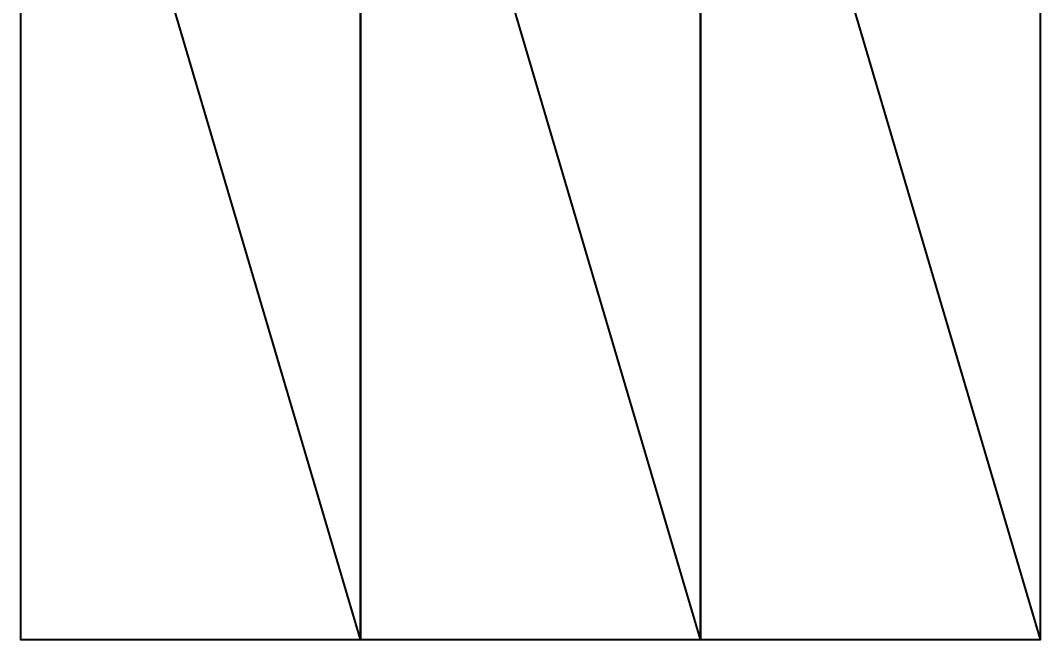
# Model space of a CAD drawing. Header units: millimetres. Extents: x -26983 to 60590, y 825 to 42375.
# Drawn here: x 57180.5 to 57371.3, y 17469.4 to 17585.1 of the extents above; entities that cross this region are included whole.
import ezdxf
from ezdxf.enums import TextEntityAlignment as Align

# ---------------------------------------------------------------- set-up
doc = ezdxf.new("R2010")
doc.units = ezdxf.units.MM
doc.header["$LTSCALE"] = 100
doc.header["$MEASUREMENT"] = 0
doc.layers.get('0').update_dxf_attribs({"linetype": 'CONTINUOUS'})
doc.layers.add('ELE9', color=9, linetype='CONTINUOUS')
doc.layers.add('주차-화물', color=251, linetype='CONTINUOUS')
doc.styles.add('나눔바른고딕', font='NanumBarunGothic.ttf')

# ---------------------------------------------------------------- blocks, each defined once
blk = doc.blocks.new('A$C9dd89177')
at = {"layer": '주차-화물', "ltscale": 0.1}
blk.add_lwpolyline([(0, 0), (11000, 0), (11000, 3250), (0, 3250), (0, 0), (11000, 3250)], dxfattribs=at)
at = {"layer": '주차-화물', "style": '나눔바른고딕'}
blk.add_text('화물용', height=450, dxfattribs=at).set_placement((9831.5, 560.8), align=Align.MIDDLE_CENTER)
blk = doc.blocks.new('B2FF')
at = {"layer": 'ELE9', "color": 253, "ltscale": 0.1, "rotation": 90.00000000000001}
for p in [(37211799.7, 553896.3), (37215049.7, 553896.3), (37218299.7, 553896.3)]:
    blk.add_blockref('A$C9dd89177', p, dxfattribs=at)

msp = doc.modelspace()

# ---------------------------------------------------------------- block references
at = {"xscale": 0.01956471256889679, "yscale": 0.01956471256889679, "zscale": 0.01956471256889679}
msp.add_blockref('B2FF', (-670794.07, 6632.61), dxfattribs=at)

doc.saveas('drawing.dxf')
